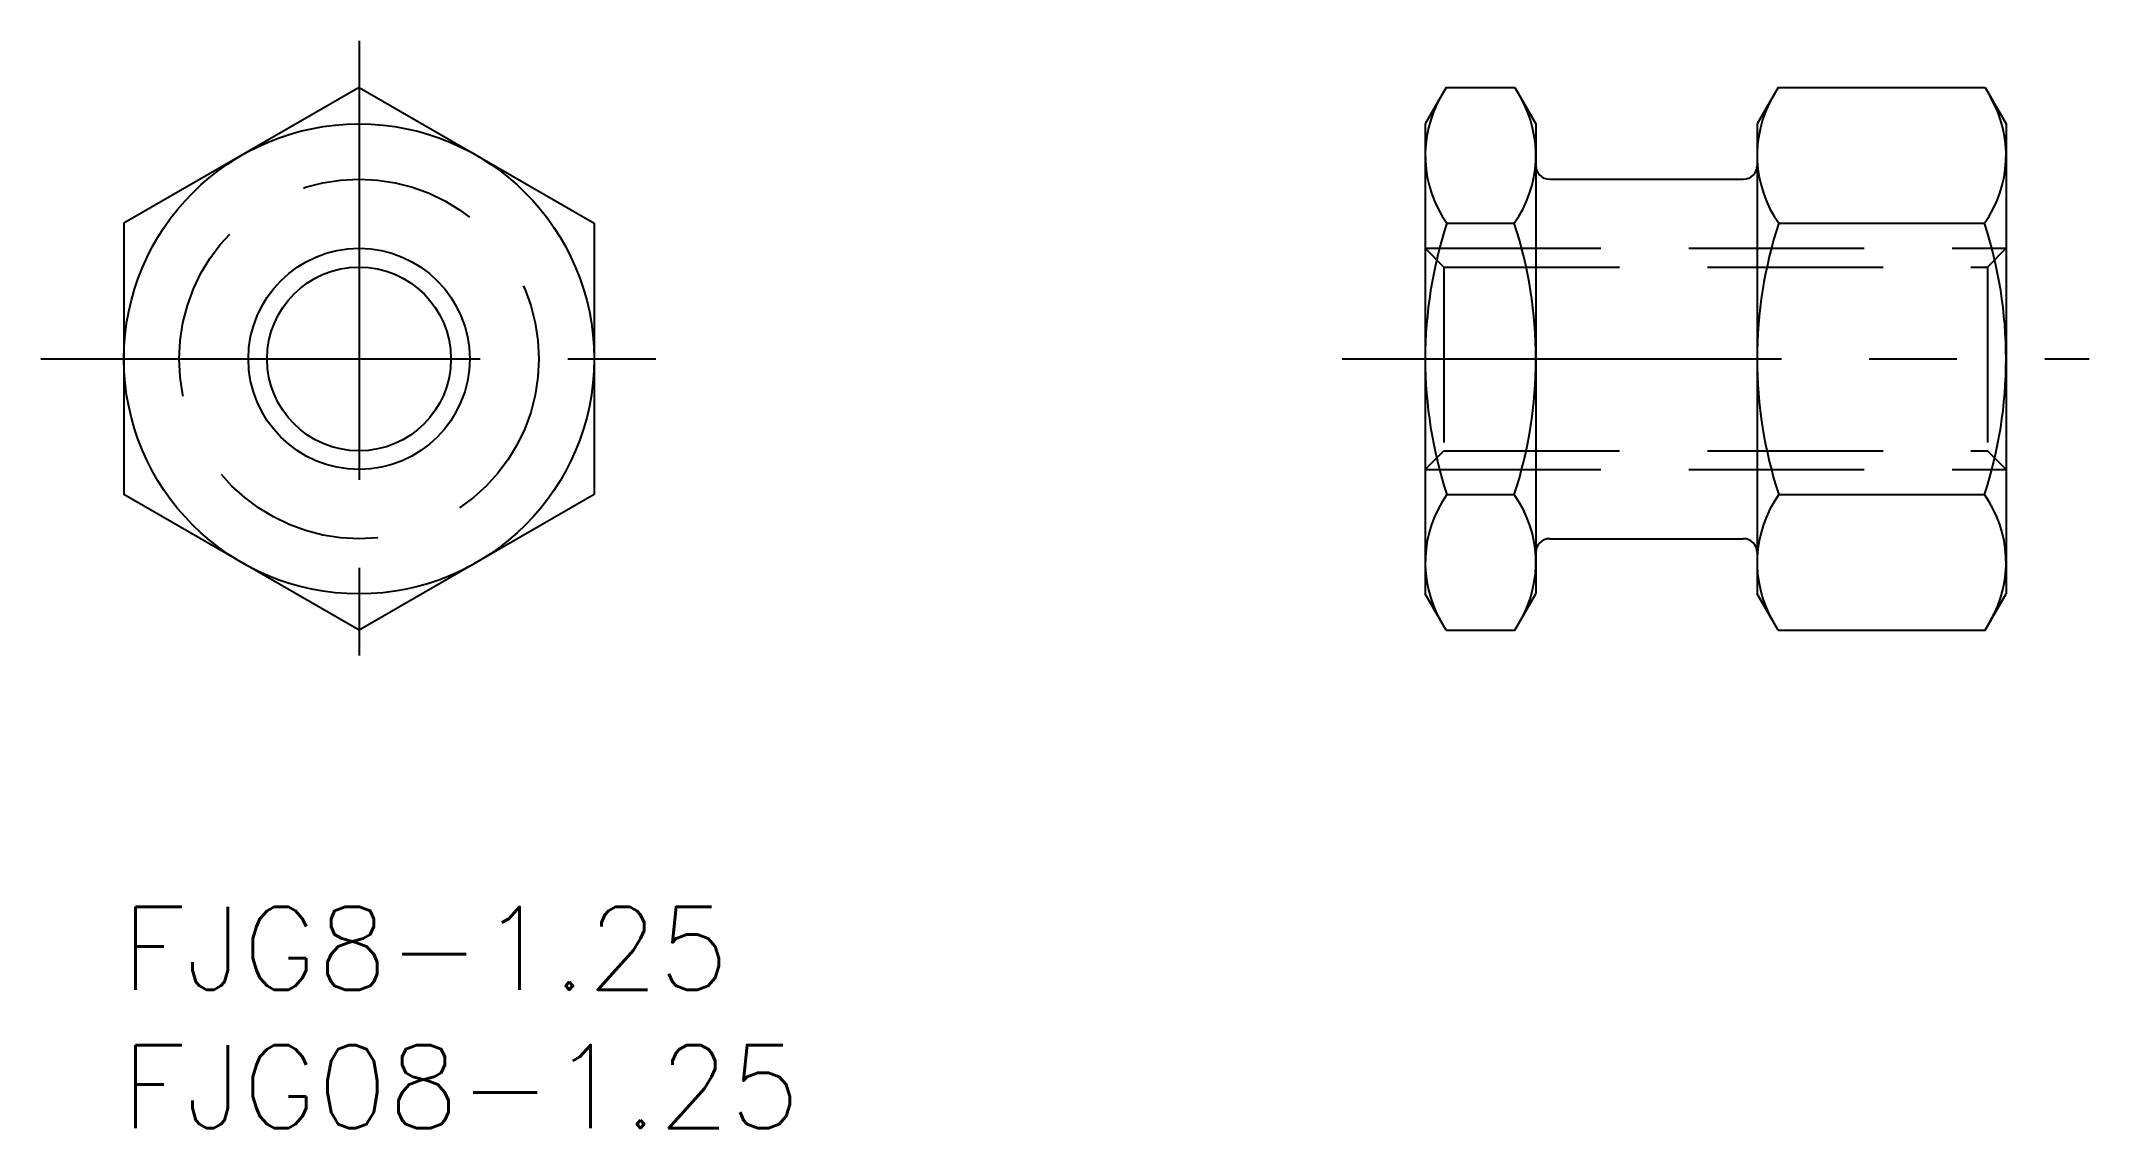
# Model space of a CAD drawing. Extents: x -2.9 to 71.1, y -8 to 31.3.
import ezdxf

# ---------------------------------------------------------------- set-up
doc = ezdxf.new("R2010")
doc.units = 0
doc.header["$LTSCALE"] = 0.5
doc.linetypes.add('CENTER', pattern=[50.8, 31.75, -6.35, 6.35, -6.35])
doc.linetypes.add('DASHED', pattern=[19.05, 12.7, -6.35])
for name, color, linetype in [('MSM_CENTER', 1, 'CENTER'), ('MSM_CONTINUOUS', 7, 'CONTINUOUS'), ('MSM_DASHED', 4, 'DASHED'), ('MSM_NARROW', 5, 'CONTINUOUS'), ('MSM_PART_NUMBER', 7, 'CONTINUOUS')]:
    doc.layers.add(name, color=color, linetype=linetype)
doc.styles.get("Standard").update_dxf_attribs({"font": 'txt.shx', "height": 3, "bigfont": 'bigfont.shx'})

# ---------------------------------------------------------------- blocks, each defined once
blk = doc.blocks.new('*U15')
at = {"layer": 'MSM_PART_NUMBER'}
blk.add_text('FJG8-1.25', height=3, dxfattribs=at).set_placement((0, -3))
blk = doc.blocks.new('*U16')
at = {"layer": 'MSM_PART_NUMBER'}
blk.add_text('FJG08-1.25', height=3, dxfattribs=at).set_placement((0, -8))

msp = doc.modelspace()

# ---------------------------------------------------------------- linework, layer by layer
at = {"layer": 'MSM_CENTER'}
for p, q in [((8.597, 31.315), (8.597, 8.315)), ((-2.903, 19.815), (20.097, 19.815)), ((44.146, 19.815), (71.146, 19.815))]:
    msp.add_line(p, q, dxfattribs=at)
at = {"layer": 'MSM_CONTINUOUS'}
for p, q in [((8.597, 29.63), (0.097, 24.722)), ((8.597, 29.63), (17.097, 24.722)), ((47.905, 29.63), (47.146, 28.315)), ((47.905, 29.63), (50.387, 29.63)), ((50.387, 29.63), (51.146, 28.315)), ((59.905, 29.63), (59.146, 28.315)), ((59.905, 29.63), (67.387, 29.63)), ((67.387, 29.63), (68.146, 28.315)), ((47.146, 28.315), (47.146, 11.315)), ((51.146, 28.315), (51.146, 11.315)), ((59.146, 28.315), (59.146, 11.315)), ((68.146, 28.315), (68.146, 11.315)), ((4.347, 27.176), (4.347, 27.176)), ((51.646, 26.315), (58.646, 26.315)), ((0.097, 24.722), (0.097, 14.907)), ((17.097, 24.722), (17.097, 14.907)), ((47.926, 24.722), (50.366, 24.722)), ((59.926, 24.722), (67.366, 24.722)), ((8.597, 10), (0.097, 14.907)), ((17.097, 14.907), (8.597, 10)), ((47.926, 14.907), (50.366, 14.907)), ((59.926, 14.907), (67.366, 14.907)), ((51.646, 13.315), (58.646, 13.315)), ((47.905, 10), (47.146, 11.315)), ((50.387, 10), (51.146, 11.315)), ((59.905, 10), (59.146, 11.315)), ((67.387, 10), (68.146, 11.315)), ((47.905, 10), (50.387, 10)), ((59.905, 10), (67.387, 10))]:
    msp.add_line(p, q, dxfattribs=at)
for radius in [8.5, 3.324]:
    msp.add_circle((8.597, 19.815), radius, dxfattribs=at)
for centre, radius, start, end in [((51.396, 27.176), 4.25, 150, 215.26439), ((46.896, 27.176), 4.25, 324.73561, 30), ((63.396, 27.176), 4.25, 150, 215.26439), ((63.896, 27.176), 4.25, 324.73561, 30), ((51.646, 26.815), 0.5, 180, 270), ((58.646, 26.815), 0.5, 270, 0), ((62.976, 19.815), 15.83, 161.94029, 198.05971), ((35.316, 19.815), 15.83, 341.94029, 18.05971), ((74.976, 19.815), 15.83, 161.94029, 198.05971), ((52.316, 19.815), 15.83, 341.94029, 18.05971), ((51.396, 12.454), 4.25, 144.73562, 210), ((46.896, 12.454), 4.25, 330, 35.26439), ((63.396, 12.454), 4.25, 144.73562, 210), ((63.896, 12.454), 4.25, 330, 35.26439), ((51.646, 12.815), 0.5, 90, 180), ((58.646, 12.815), 0.5, 0, 90)]:
    msp.add_arc(centre, radius, start, end, dxfattribs=at)
at = {"layer": 'MSM_DASHED'}
for p, q in [((47.146, 23.815), (68.146, 23.815)), ((47.146, 23.815), (47.822, 23.138)), ((68.146, 23.815), (67.469, 23.138)), ((47.822, 23.138), (67.469, 23.138)), ((47.822, 23.138), (47.822, 16.491)), ((67.469, 23.138), (67.469, 16.491)), ((47.146, 15.815), (47.822, 16.491)), ((47.822, 16.491), (67.469, 16.491)), ((68.146, 15.815), (67.469, 16.491)), ((47.146, 15.815), (68.146, 15.815))]:
    msp.add_line(p, q, dxfattribs=at)
msp.add_circle((8.597, 19.815), 6.5, dxfattribs=at)
at = {"layer": 'MSM_NARROW'}
msp.add_circle((8.597, 19.815), 4, dxfattribs=at)

# ---------------------------------------------------------------- block references
at = {"layer": 'MSM_CONTINUOUS'}
for name in ['*U15', '*U16']:
    msp.add_blockref(name, (0, 0), dxfattribs=at)

doc.saveas('drawing.dxf')
